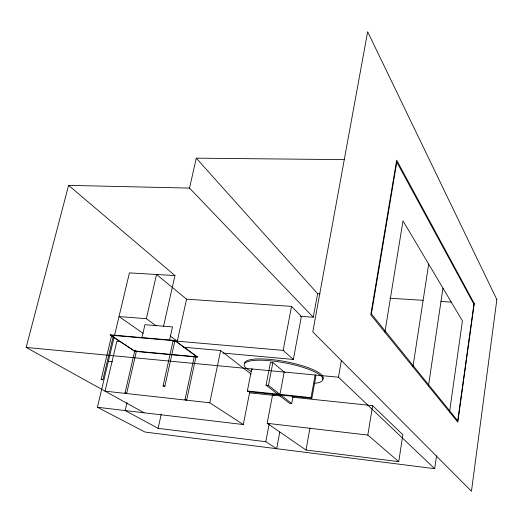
<?xml version="1.0" encoding="UTF-8"?>
<svg xmlns="http://www.w3.org/2000/svg" width="523" height="523" viewBox="0 0 523 523"><rect width="100%" height="100%" fill="white"/><g stroke="black" fill="none" stroke-linecap="round" stroke-linejoin="round"><path stroke-width="0.78" d="M195.955 356.679L194.327 356.274L185.018 399.572L185.743 399.886L186.704 399.925L195.968 356.666L195.334 356.719M113.314 336.021L102.907 379.698L101.9 379.633L101.187 379.299L111.621 335.622L113.314 336.001L112.805 336.08M102.907 379.698L101.187 379.299M111.621 335.642L112.491 336.028M449.545 411.987L462.424 320.893L402.998 220.863L384.889 332.242M114.177 336.91L97.422 407.267L145.028 432.05L434.691 468.693L436.535 455.814M428.461 385.981L442.961 288.134M412.935 366.832L428.677 264.089M280.603 395.97L272.535 395.12L267.155 423.31L306.001 450.015L398.735 461.659L402.854 434.763L372.611 405.645L292.71 397.245M398.735 461.659L367.826 435.064L372.611 405.645M434.691 468.693L338.459 377.22L341.369 360.458M311.865 398.297L315.931 375.704L315.134 374.991L311.061 397.624L311.865 398.297L248.275 391.635L247.359 390.969L251.713 368.937L252.616 369.643M306.001 450.015L309.923 428.069M285.042 372.749L272.869 362.537L270.476 362.315L266.057 385.183L289.409 403.246L291.71 403.495L293.004 396.499M313.264 317.245L317.592 293.665L196.295 158.162L189.516 188.097L313.264 317.245L300.261 316.304M279.779 432.05L276.667 448.701L265.802 441.713L158.123 428.337L125.193 410.555L127.011 402.671M222.942 353.084L293.344 359.425L301.385 316.389L291.533 306.386L186.567 299.156L156.527 274.483L146.348 318.697L156.227 325.875M265.802 441.713L269.136 424.173M293.344 359.425L283.165 350.377L291.533 306.386M279.982 394.375L284.198 372.036M291.71 403.495L268.469 385.425L272.869 362.537M97.422 407.267L243.3 424.539L249.85 391.328M243.3 424.539L209.769 402.775L220.614 350.521L183.325 347.2M125.049 392.897L134.784 350.789L135.758 350.835L136.411 351.155L126.684 393.283L125.043 392.943L126.651 393.309M195.687 356.98L197.367 356.849L174.708 340.44L110.261 334.864L111.53 336.028M134.784 350.828L135.758 351.201M163.091 385.869L173.028 340.976L174.015 340.97L174.767 341.342L164.843 386.255L163.111 385.856L164.823 386.288M197.308 357.131L174.708 340.44M158.123 428.337L161.241 414.164M283.165 350.377L177.31 341.192L186.567 299.156M169.517 340.283L172.492 326.914L144.936 324.685L141.896 337.891M163.529 326.339L174.95 275.575L68.598 185.371L26.15 347.429L144.08 412.791M110.261 334.864L134.973 351.358L112.87 336.904M114.55 335.328L129.423 272.875L174.95 275.575M194.301 356.326L194.837 356.614M185.018 399.572L186.704 399.925M136.405 351.175L135.836 351.214M174.76 341.362L174.407 341.434M196.295 158.162L344.539 159.646M68.598 185.371L189.516 188.097M317.592 293.665L320.024 293.815M389.831 298.228L423.107 300.326M440.967 301.457L451.519 302.117M146.348 318.697L119.022 316.559L143.119 333.328M110.19 335.151L174.643 340.735M120.911 341.643L116.858 341.284L105.038 391.152L209.769 402.775M135.039 351.083L169.844 354.3M171.466 354.45L197.367 356.849M135.784 351.436L194.072 356.836M26.15 347.429L338.459 377.22M108.359 361.341L112.412 361.739M266.057 385.183L268.469 385.425M247.359 390.969L311.061 397.624M249.523 392.832L274.595 395.473M267.155 423.31L367.826 435.064M173.375 341.225L173.028 340.996M170.06 335.929L177.31 341.192M220.614 350.521L251.06 374.05M251.517 371.605A40.088 9.192 10.8 0 1 257.8 360.229A40.088 9.192 10.8 0 1 310.897 370.192A40.088 9.192 10.8 0 1 314.343 383.385M244.418 363.609A40.068 9.231 10.8 0 1 286.977 361.909A40.068 9.231 10.8 0 1 322.665 379.28M496.85 299.594L471.458 491.26L312.793 331.85L367.656 31.74L496.85 299.594M473.916 304.196L457.73 420.832L371.408 313.931L396.8 162.097L473.916 304.196M474.25 303.556L457.795 422.159L370.781 314.846L396.669 160.169L474.25 303.556"/></g></svg>
